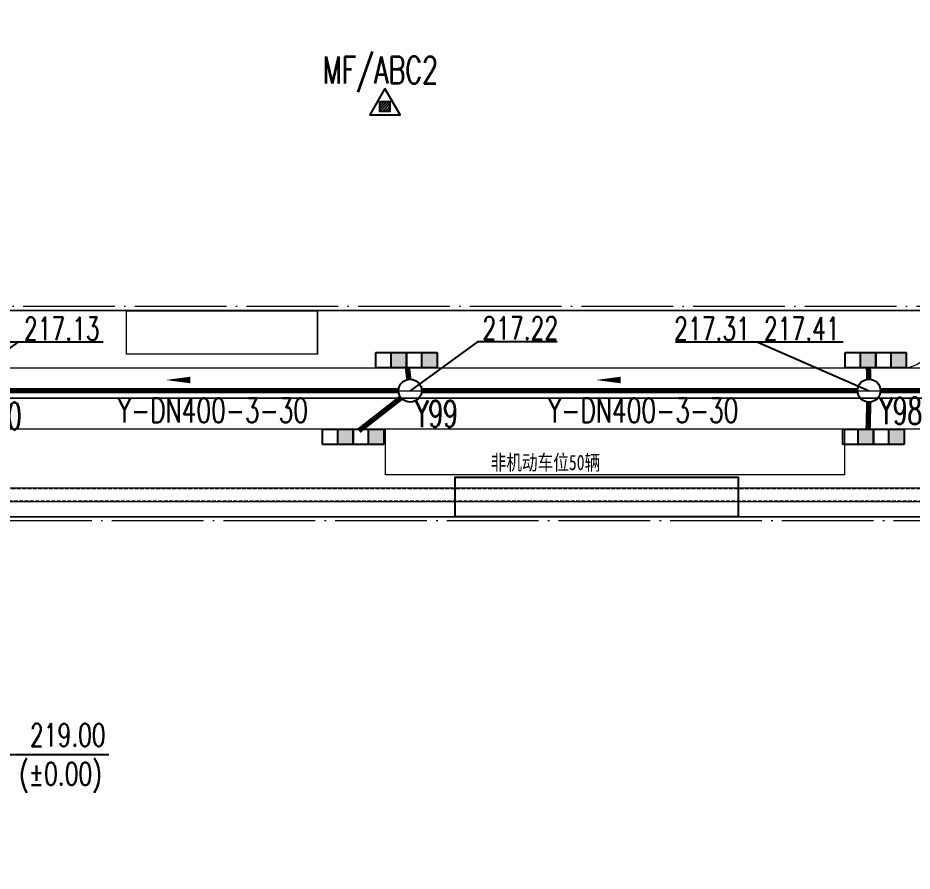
# Model space of a CAD drawing. Header units: metres. Extents: x 497246 to 997717, y 2998582 to 5998198.
# Drawn here: x 500270.8 to 500329.3, y 2999090.4 to 2999146.2 of the extents above; entities that cross this region are included whole.
import ezdxf
from ezdxf.enums import TextEntityAlignment as Align

# ---------------------------------------------------------------- set-up
doc = ezdxf.new("R2010")
doc.units = ezdxf.units.M
doc.header["$LTSCALE"] = 1000
doc.linetypes.add('DASH', pattern=[0.35, 0.25, -0.1])
doc.linetypes.add('DOTE', pattern=[2.4200000000000004, 2, -0.2, 0.02, -0.2])
doc.layers.get('0').update_dxf_attribs({"linetype": 'CONTINUOUS'})
for name, color, linetype, lineweight in [('8', 8, 'CONTINUOUS', 5), ('T停车位', 35, 'CONTINUOUS', 13), ('道路', 4, 'CONTINUOUS', 15), ('道路中线', 1, 'DOTE', 13)]:
    doc.layers.add(name, color=color, linetype=linetype, lineweight=lineweight)
for name, color, linetype in [('EQUIP_灭火器', 7, 'CONTINUOUS'), ('PIPE-雨水', 4, 'CONTINUOUS'), ('TEXT_灭火器', 7, 'CONTINUOUS'), ('TEXT_雨水', 7, 'CONTINUOUS'), ('TWT_雨水口', 4, 'CONTINUOUS'), ('T停车位标注', 35, 'CONTINUOUS'), ('WELL_雨水', 4, 'CONTINUOUS'), ('建筑', 7, 'CONTINUOUS'), ('文字', 255, 'CONTINUOUS'), ('雨水标注', 100, 'CONTINUOUS')]:
    doc.layers.add(name, color=color, linetype=linetype)
doc.layers.add('建筑轴线', color=1, linetype='DOTE', lineweight=15, plot=False)
doc.styles.add('_TCH_DIM', font='SIMPLEX', dxfattribs={"bigfont": 'GBCBIG'})
doc.styles.add('_TWT_WELL', font='SIMPLEX', dxfattribs={"width": 0.8, "height": 3.5, "bigfont": 'HZTXT'})
doc.styles.add('DIMHT', font='simhei.ttf', dxfattribs={"width": 0.8})
doc.styles.add('HZTXT', font='txt', dxfattribs={"width": 0.7, "bigfont": 'HZTXT'})
doc.styles.add('TG_LINETYPE', font='SIMPLEX', dxfattribs={"width": 0.8, "height": 3, "bigfont": 'HZTXT'})
doc.linetypes.add('TG_Y', pattern='A,2,-0.3,["Y",TG_LINETYPE,S=0.1,R=0,X=-0.23,Y=-0.15],0', length=2.3)

# ---------------------------------------------------------------- blocks, each defined once
blk = doc.blocks.new('A$Cb0f3db38')
at = {"layer": '8'}
for p, q in [((-162650, 2150), (312.5764126181602, 2150)), ((-162049.9999999404, 1250), (312.5764126181602, 1250))]:
    blk.add_line(p, q, dxfattribs=at)
at = {"layer": '8', "linetype": 'DASH'}
for p, q in [((-162599.9999999404, 2100.000000476837), (362.5764126181602, 2100.000000476837)), ((-162099.9999999404, 1300), (362.5764126181602, 1300))]:
    blk.add_line(p, q, dxfattribs=at)
blk = doc.blocks.new('$TwtSys$00000187')
blk.add_circle((0, 0), 0.5)
blk = doc.blocks.new('$TwtSys$00000425')
for p, q in [((-1000, -250), (-1000, 250)), ((-1000, 250), (0, 250)), ((-500, -250), (-500, 250)), ((0, 250), (1000, 250)), ((0, 250), (0, -250)), ((0, -250), (0, 250)), ((500, -250), (500, 250)), ((1000, 250), (1000, -250)), ((0, -250), (-1000, -250)), ((1000, -250), (0, -250))]:
    blk.add_line(p, q)
for points in [[(-500, 250), (0, 250), (-500, -250), (0, -250)], [(500, 250), (1000, 250), (500, -250), (1000, -250)]]:
    blk.add_solid(points)
blk = doc.blocks.new('$TWTSYS$00000546')
h = blk.add_hatch()
h.set_pattern_fill('ANSI31', color=256, scale=200, style=0)
h.set_pattern_definition([(45, (-38543.80223862439, -6670.830405693208), (-17.67766952966369, 17.67766952966369), [])])
h.paths.add_polyline_path([(-64.92232553117356, 173.7449990885525), (64.922325531159, 173.7449990885525), (64.922325531159, 43.90034802621994), (-64.92232553117356, 43.90034802621994)])
for points in [[(0, 343.6163707387423), (-198.3870041439732, 0), (198.3870041439732, 0)], [(-64.92232553117356, 173.7449990885525), (64.922325531159, 173.7449990885525), (64.922325531159, 43.90034802621994), (-64.92232553117356, 43.90034802621994)]]:
    blk.add_lwpolyline(points, close=True)

msp = doc.modelspace()

# ---------------------------------------------------------------- linework, layer by layer
at = {"color": 0}
msp.add_line((500277.9048217946, 2999127.082702593), (500290.4048217946, 2999127.082702593), dxfattribs=at)
at = {"layer": 'PIPE-雨水', "color": 0, "linetype": 'TG_Y', "ltscale": 0.005, "const_width": 0.35}
for points in [[(500296.3674797576, 2999122.577599478), (500296.2787170153, 2999123.33461285)], [(500267.2048217948, 2999121.832702593), (500295.7048217948, 2999121.832702593)], [(500297.2048217948, 2999121.832702593), (500325.7048217948, 2999121.832702593)], [(500327.2048217948, 2999121.832702593), (500354.7048217944, 2999121.832702593)], [(500293.1020525933, 2999119.213286415), (500295.8638090937, 2999121.37096242)]]:
    msp.add_lwpolyline(points, dxfattribs=at)
at = {"layer": 'PIPE-雨水', "color": 0, "ltscale": 0.005, "const_width": 0.35}
for points in [[(500326.413165215, 2999123.332702591), (500326.434001532, 2999122.582413548)], [(500326.4359274424, 2999121.082940628), (500326.3909486321, 2999119.298100353)]]:
    msp.add_lwpolyline(points, dxfattribs=at)
at = {"layer": 'PIPE-雨水', "color": 70, "linetype": 'ByBlock'}
for points in [[(500284.9547224015, 2999122.526355038, 0, 0, 0), (500280.4719868398, 2999122.532936059, 0, 0.4320000000000001, 0), (500282.0919850954, 2999122.530557762, 0, 0, 0)], [(500313.0826379067, 2999122.526355038, 0, 0, 0), (500308.599902345, 2999122.532936059, 0, 0.4320000000000001, 0), (500310.2199006006, 2999122.530557762, 0, 0, 0)]]:
    msp.add_lwpolyline(points, format="xyseb", dxfattribs=at)
at = {"layer": 'T停车位'}
msp.add_lwpolyline([(500294.8524352019, 2999119.332702593), (500324.8524352019, 2999119.332702593), (500324.8524352019, 2999116.332702593), (500294.8524352019, 2999116.332702593)], close=True, dxfattribs=at)
at = {"layer": '建筑'}
msp.add_line((500277.9048217946, 2999127.082702593), (500290.4048217946, 2999127.082702593), dxfattribs=at)
at = {"layer": '建筑', "linetype": 'Continuous', "const_width": 0.1}
for points in [[(500157.9048217945, 2999127.082702593), (500169.9048217945, 2999127.082702593), (500169.9048217945, 2999124.232702593), (500200.1048217945, 2999124.232702593), (500200.1048217945, 2999127.082702593), (500277.9048217946, 2999127.082702593), (500277.9048217946, 2999124.232702593), (500290.4048217946, 2999124.232702593), (500290.4048217946, 2999127.082702593), (500350.4048217945, 2999127.082702593), (500350.4048217945, 2999160.582702593), (500157.9048217945, 2999160.582702593)], [(500373.4048217945, 2999077.582702593), (500159.9048217945, 2999077.582702593), (500159.9048217945, 2999113.582702593), (500373.4048217945, 2999113.582702593)]]:
    msp.add_lwpolyline(points, close=True, dxfattribs=at)
at = {"layer": '建筑', "linetype": 'Continuous'}
msp.add_lwpolyline([(500317.9048217945, 2999113.582702593), (500299.4048217945, 2999113.582702593), (500299.4048217945, 2999116.182702593), (500317.9048217945, 2999116.182702593)], close=True, dxfattribs=at)
at = {"layer": '建筑轴线', "ltscale": 0.003}
for points in [[(500158.1548217945, 2999160.332702593), (500350.1548217945, 2999160.332702593), (500350.1548217945, 2999127.332702593), (500158.1548217945, 2999127.332702593)], [(500160.1548217945, 2999113.332702593), (500373.1548217945, 2999113.332702593), (500373.1548217945, 2999077.832702593), (500160.1548217945, 2999077.832702593)]]:
    msp.add_lwpolyline(points, close=True, dxfattribs=at)
at = {"layer": '文字', "color": 0}
msp.add_line((500267.0249370625, 2999098.046927138), (500276.7524370624, 2999098.046927138), dxfattribs=at)
at = {"layer": '道路', "linetype": 'ByBlock', "lineweight": 0, "ltscale": 0.2}
for p, q in [((500260.4048217945, 2999123.332702593), (500330.2548217947, 2999123.332702593)), ((500164.5400311023, 2999121.832702593), (500328.6548487257, 2999121.832702593)), ((500261.8048217943, 2999119.332702593), (500352.5548217943, 2999119.332702593))]:
    msp.add_line(p, q, dxfattribs=at)
msp.add_arc((500328.6548217945, 2999125.332702593), 2, 269.9999999992444, 0, dxfattribs=at)
at = {"layer": '道路中线', "ltscale": 5}
for p, q in [((500357.1548217945, 2999121.332702593), (500153.4719807875, 2999121.332702592)), ((500153.5596209865, 2999121.332702593), (500512.6548217945, 2999121.332702594))]:
    msp.add_line(p, q, dxfattribs=at)
at = {"layer": '道路中线', "ltscale": 0.005}
msp.add_line((500153.5596209865, 2999121.332702593), (500512.6548217945, 2999121.332702594), dxfattribs=at)
at = {"layer": '雨水标注', "color": 70}
for p, q in [((500270.8138696518, 2999124.99819234), (500265.4319057097, 2999124.99819234)), ((500270.8138696518, 2999124.99819234), (500266.4548217948, 2999121.832702593)), ((500276.3804774548, 2999124.99819234), (500270.8138696518, 2999124.99819234)), ((500300.849571877, 2999125.035547491), (500296.4548217948, 2999121.832702593)), ((500306.0743039008, 2999125.035547491), (500300.849571877, 2999125.035547491)), ((500319.1875972897, 2999124.99819234), (500313.8056333475, 2999124.99819234)), ((500319.1875972897, 2999124.99819234), (500326.4548217948, 2999121.832702593)), ((500324.7542050927, 2999124.99819234), (500319.1875972897, 2999124.99819234))]:
    msp.add_line(p, q, dxfattribs=at)

# ---------------------------------------------------------------- block references
at = {"color": 0, "xscale": 0.001, "yscale": 0.001, "zscale": 0.001}
msp.add_blockref('A$Cb0f3db38', (500373.1548217945, 2999113.332702593), dxfattribs=at)
at = {"layer": 'EQUIP_灭火器', "color": 3, "xscale": 0.005, "yscale": 0.005, "zscale": 0.005}
msp.add_blockref('$TWTSYS$00000546', (500294.8091519446, 2999139.870902896), dxfattribs=at)
at = {"layer": 'TWT_雨水口', "xscale": 0.002, "yscale": 0.002, "zscale": 0.002}
for p in [(500296.2200900839, 2999123.83461285), (500326.8902018442, 2999123.83461285), (500292.7285836051, 2999118.823308379), (500326.7411086191, 2999118.823308379)]:
    msp.add_blockref('$TwtSys$00000425', p, dxfattribs=at)
at = {"layer": 'WELL_雨水', "xscale": 1.5, "yscale": 1.5, "zscale": 1.5}
for p in [(500296.4548217948, 2999121.832702593), (500326.4548217948, 2999121.832702593)]:
    msp.add_blockref('$TwtSys$00000187', p, dxfattribs=at)

# ---------------------------------------------------------------- texts
at = {"layer": 'PIPE-雨水', "color": 70, "style": 'HZTXT', "width": 0.7}
for p in [(500283.5663398981, 2999120.542624912, 20.88125271273247), (500311.6942554034, 2999120.542624912, 20.88125271273247)]:
    msp.add_text('Y-DN400-3-30', height=1.6, dxfattribs=at).set_placement(p, align=Align.MIDDLE)
at = {"layer": 'TEXT_灭火器', "color": 3, "style": 'HZTXT', "width": 0.7}
msp.add_text('MF/ABC2', height=1.75, dxfattribs=at).set_placement((500290.7258186113, 2999141.932601121))
at = {"layer": 'TEXT_雨水', "style": '_TWT_WELL', "width": 0.6400000000000001}
for s, p in [('Y99', (500296.7866822744, 2999119.451175173)), ('Y98', (500327.1424551437, 2999119.638133318)), ('Y100', (500267.3250982285, 2999119.298973524))]:
    msp.add_text(s, height=1.75, dxfattribs=at).set_placement(p)
at = {"layer": 'T停车位标注', "style": 'DIMHT', "width": 0.75}
msp.add_text('非机动车位50辆', height=1, dxfattribs=at).set_placement((500301.7195896321, 2999116.643353301, 3.344174465931854e-08))
at = {"layer": '文字', "color": 0, "style": '_TCH_DIM', "width": 0.7058823529411765}
for s, p in [('219.00', (500271.6024370625, 2999098.571927138)), ('(%%P0.00)', (500270.9024370625, 2999096.034427138))]:
    msp.add_text(s, height=1.4875, dxfattribs=at).set_placement(p)
at = {"layer": '雨水标注', "color": 70, "style": 'HZTXT', "width": 0.7}
for s, p in [('217.13', (500273.6842061843, 2999125.883270185, 20.88125271273247)), ('217.22', (500303.6553204822, 2999125.920625336, 20.88125271274549)), ('217.31', (500316.1908649525, 2999125.883270185, 20.88125271273247)), ('217.41', (500322.0579338222, 2999125.883270185, 20.88125271273247))]:
    msp.add_text(s, height=1.5, dxfattribs=at).set_placement(p, align=Align.MIDDLE)

doc.saveas('drawing.dxf')
